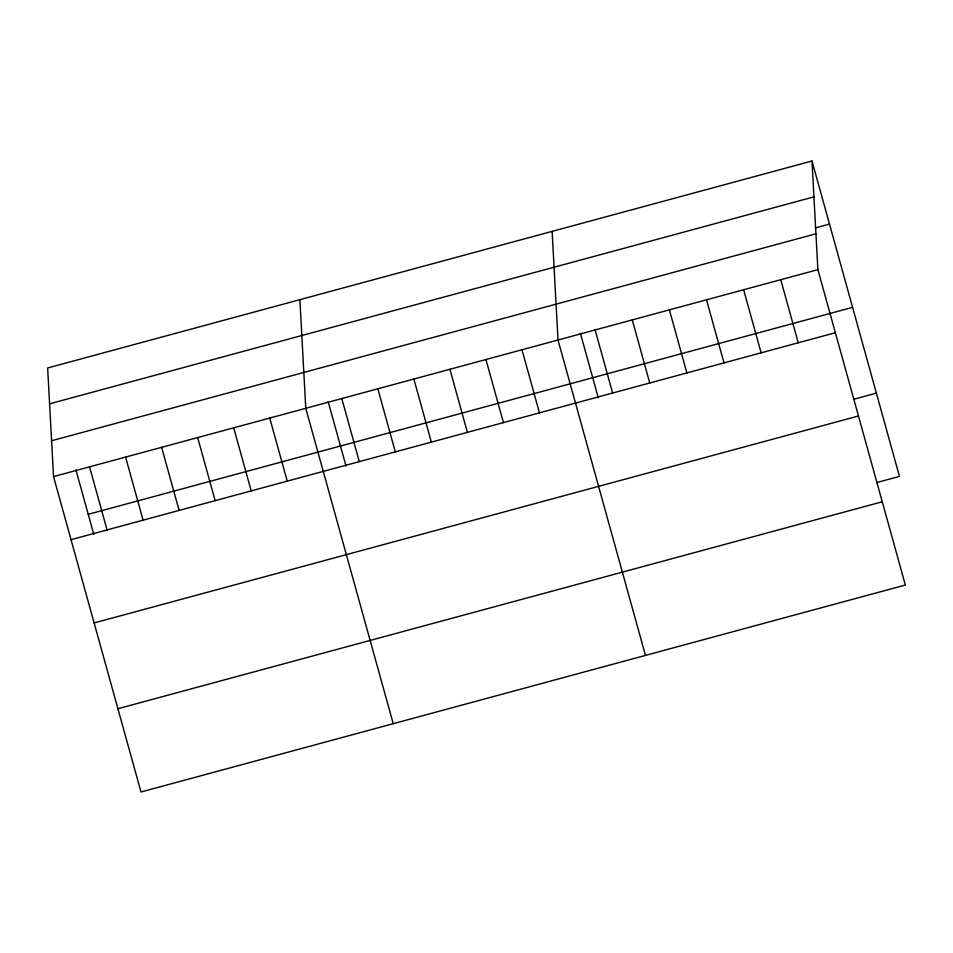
<?xml version="1.0" encoding="UTF-8"?>
<svg xmlns="http://www.w3.org/2000/svg" width="953" height="953" viewBox="0 0 953 953"><rect width="100%" height="100%" fill="white"/><g stroke="black" fill="none" stroke-linecap="round" stroke-linejoin="round"><path stroke-width="1.43" d="M812.004 161.009L47.65 367.965L53.535 476.595L140.996 791.991L905.35 585.035L817.888 269.651L812.004 161.009L899.465 476.405L876.617 482.587M49.592 403.81L813.945 196.866M815.22 227.958L829.491 224.098M51.593 440.751L815.947 233.795M53.535 476.595L817.888 269.651M88.236 514.31L852.59 307.354M71.022 539.684L835.376 332.728M853.531 399.331L876.379 393.136M94.121 622.94L858.474 415.996M117.91 708.722L882.264 501.778M780.757 279.705L798.257 342.782M743.638 289.748L761.125 352.836M706.507 299.802L724.006 362.89M669.387 309.856L686.875 372.945M632.256 319.91L649.755 382.987M595.125 329.964L612.624 393.041M580.389 333.312L598.258 397.735M645.467 655.402L558.005 340.007L552.121 231.376M521.97 349.763L539.469 412.852M485.935 359.519L503.434 422.608M449.899 369.276L467.399 432.364M413.864 379.032L431.364 442.121M377.841 388.788L395.328 451.877M341.805 398.545L359.293 461.633M328.154 401.606L346.022 466.029M393.232 723.696L305.77 408.301L299.885 299.671M269.735 418.057L287.234 481.146M233.699 427.814L251.199 490.902M197.664 437.57L215.164 500.659M161.629 447.326L179.128 510.415M125.605 457.083L143.093 520.171M89.57 466.839L107.058 529.928M75.918 469.9L93.787 534.323"/></g></svg>
